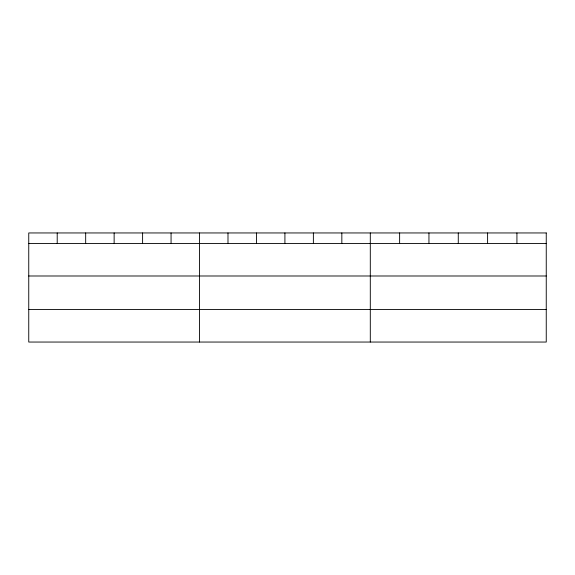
<?xml version="1.0" encoding="UTF-8"?>
<svg xmlns="http://www.w3.org/2000/svg" width="575" height="575" viewBox="0 0 575 575"><rect width="100%" height="100%" fill="white"/><g stroke="black" fill="none" stroke-linecap="round" stroke-linejoin="round"><path stroke-width="0.86" d="M28.75 243.455L546.25 243.455M28.75 275.993L546.25 275.993M28.75 309.508L546.25 309.508M516.925 232.954L516.925 243.455M487.6 232.954L487.6 243.455M458.275 232.954L458.275 243.455M428.95 232.954L428.95 243.455M399.625 232.954L399.625 243.455M370.3 232.954L370.3 342.046M341.838 232.954L341.838 243.455M313.375 232.954L313.375 243.455M284.912 232.954L284.912 243.455M256.45 232.954L256.45 243.455M227.987 232.954L227.987 243.455M199.525 232.954L199.525 342.046M171.062 232.954L171.062 243.455M142.6 232.954L142.6 243.455M114.138 232.954L114.138 243.455M85.675 232.954L85.675 243.455M57.212 232.954L57.212 243.455M546.25 232.954L28.75 232.954L28.75 342.046L546.25 342.046L546.25 232.954"/></g></svg>
